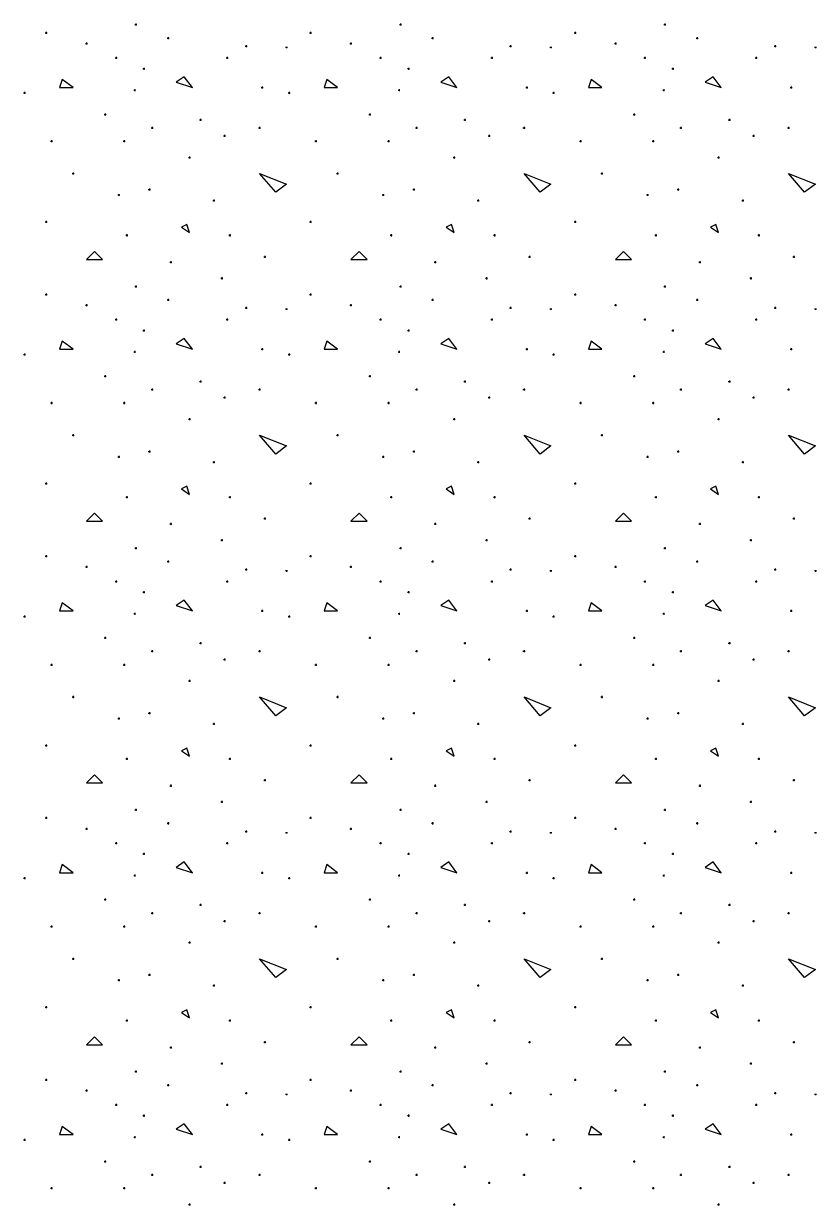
# Model space of a CAD drawing. Header units: metres. Extents: x -77 to 448, y 4806 to 5239.
# Drawn here: x -34.868 to -34.278, y 4920.534 to 4921.413 of the extents above; entities that cross this region are included whole.
import ezdxf
from ezdxf.enums import TextEntityAlignment as Align

# ---------------------------------------------------------------- set-up
doc = ezdxf.new("R2010")
doc.units = ezdxf.units.M
doc.layers.add('V-WE-VH-OPENVERHARDING_STRAATBAKSTEEN-S', color=90, linetype='Continuous', lineweight=25)
doc.styles.add('NLCS-ISO', font='NLCS-ISO.ttf')

# ---------------------------------------------------------------- blocks, each defined once
blk = doc.blocks.new('SVH-FUNDERING_01-SO')
for p, q in [((0.0664, 2.0714), (0.0739, 2.0714)), ((0.0702, 2.0751), (0.0702, 2.0676)), ((1.0503, 2.0714), (1.0578, 2.0714)), ((1.0541, 2.0751), (1.0541, 2.0676)), ((2.0342, 2.0714), (2.0417, 2.0714)), ((2.038, 2.0751), (2.038, 2.0676)), ((-0.2675, 2.0414), (-0.26, 2.0414)), ((-0.2638, 2.0452), (-0.2638, 2.0377)), ((0.1902, 2.0251), (0.1902, 2.0176)), ((0.7164, 2.0414), (0.7239, 2.0414)), ((0.7202, 2.0452), (0.7202, 2.0377)), ((1.1741, 2.0251), (1.1741, 2.0176)), ((1.7003, 2.0414), (1.7078, 2.0414)), ((1.7041, 2.0452), (1.7041, 2.0377)), ((2.158, 2.0251), (2.158, 2.0176)), ((-0.1175, 2.0014), (-0.11, 2.0014)), ((-0.1138, 2.0051), (-0.1138, 1.9976)), ((0.1864, 2.0214), (0.1939, 2.0214)), ((0.4764, 1.9914), (0.4839, 1.9914)), ((0.4802, 1.9951), (0.4802, 1.9876)), ((0.6264, 1.9876), (0.6339, 1.9876)), ((0.6301, 1.9876), (0.6301, 1.9838)), ((0.8664, 2.0014), (0.8739, 2.0014)), ((0.8702, 2.0051), (0.8702, 1.9976)), ((1.1703, 2.0214), (1.1778, 2.0214)), ((1.4603, 1.9914), (1.4678, 1.9914)), ((1.4641, 1.9951), (1.4641, 1.9876)), ((1.6103, 1.9876), (1.6178, 1.9876)), ((1.614, 1.9876), (1.614, 1.9838)), ((1.8503, 2.0014), (1.8578, 2.0014)), ((1.8541, 2.0051), (1.8541, 1.9976)), ((2.1542, 2.0214), (2.1617, 2.0214)), ((2.4442, 1.9914), (2.4517, 1.9914)), ((2.448, 1.9951), (2.448, 1.9876)), ((2.5942, 1.9876), (2.6017, 1.9876)), ((2.5979, 1.9876), (2.5979, 1.9838)), ((-0.0075, 1.9476), (0, 1.9476)), ((-0.0038, 1.9513), (-0.0038, 1.9439)), ((0.4064, 1.9476), (0.4139, 1.9476)), ((0.4102, 1.9513), (0.4102, 1.9439)), ((0.9764, 1.9476), (0.9839, 1.9476)), ((0.9802, 1.9513), (0.9802, 1.9439)), ((1.3903, 1.9476), (1.3978, 1.9476)), ((1.3941, 1.9513), (1.3941, 1.9439)), ((1.9603, 1.9476), (1.9678, 1.9476)), ((1.9641, 1.9513), (1.9641, 1.9439)), ((2.3742, 1.9476), (2.3817, 1.9476)), ((2.3779, 1.9513), (2.3779, 1.9439)), ((0.0964, 1.9076), (0.1039, 1.9076)), ((0.1002, 1.9113), (0.1002, 1.9038)), ((1.0803, 1.9076), (1.0878, 1.9076)), ((1.0841, 1.9113), (1.0841, 1.9038)), ((2.0642, 1.9076), (2.0717, 1.9076)), ((2.068, 1.9113), (2.068, 1.9038)), ((-0.2037, 1.8676), (-0.2138, 1.8376)), ((-0.1638, 1.8376), (-0.2037, 1.8676)), ((0.2501, 1.8776), (0.2201, 1.8576)), ((0.2201, 1.8576), (0.2802, 1.8376)), ((0.2802, 1.8376), (0.2501, 1.8776)), ((0.7802, 1.8676), (0.7701, 1.8376)), ((0.8202, 1.8376), (0.7802, 1.8676)), ((1.234, 1.8776), (1.204, 1.8576)), ((1.204, 1.8576), (1.2641, 1.8376)), ((1.2641, 1.8376), (1.234, 1.8776)), ((1.7641, 1.8676), (1.754, 1.8376)), ((1.804, 1.8376), (1.7641, 1.8676)), ((2.2179, 1.8776), (2.1879, 1.8576)), ((2.1879, 1.8576), (2.248, 1.8376)), ((2.248, 1.8376), (2.2179, 1.8776)), ((-0.3475, 1.8176), (-0.34, 1.8176)), ((-0.3437, 1.8213), (-0.3437, 1.8138)), ((-0.2138, 1.8376), (-0.1638, 1.8376)), ((0.0625, 1.8276), (0.0663, 1.8276)), ((0.0663, 1.8313), (0.0663, 1.8238)), ((0.5364, 1.8376), (0.5439, 1.8376)), ((0.5402, 1.8413), (0.5402, 1.8338)), ((0.6364, 1.8176), (0.6439, 1.8176)), ((0.6402, 1.8213), (0.6402, 1.8138)), ((0.7701, 1.8376), (0.8202, 1.8376)), ((1.0464, 1.8276), (1.0502, 1.8276)), ((1.0502, 1.8313), (1.0502, 1.8238)), ((1.5203, 1.8376), (1.5278, 1.8376)), ((1.5241, 1.8413), (1.5241, 1.8338)), ((1.6203, 1.8176), (1.6278, 1.8176)), ((1.6241, 1.8213), (1.6241, 1.8138)), ((1.754, 1.8376), (1.804, 1.8376)), ((2.0303, 1.8276), (2.0341, 1.8276)), ((2.0341, 1.8313), (2.0341, 1.8238)), ((2.5042, 1.8376), (2.5117, 1.8376)), ((2.508, 1.8413), (2.508, 1.8338)), ((-0.0475, 1.7376), (-0.04, 1.7376)), ((-0.0438, 1.7413), (-0.0438, 1.7338)), ((0.3064, 1.7176), (0.3139, 1.7176)), ((0.3102, 1.7213), (0.3102, 1.7138)), ((0.9364, 1.7376), (0.9439, 1.7376)), ((0.9402, 1.7413), (0.9402, 1.7338)), ((1.2903, 1.7176), (1.2978, 1.7176)), ((1.2941, 1.7213), (1.2941, 1.7138)), ((1.9203, 1.7376), (1.9278, 1.7376)), ((1.9241, 1.7413), (1.9241, 1.7338)), ((2.2742, 1.7176), (2.2817, 1.7176)), ((2.278, 1.7213), (2.278, 1.7138)), ((0.1264, 1.6876), (0.1339, 1.6876)), ((0.1302, 1.6913), (0.1302, 1.6838)), ((0.5264, 1.6876), (0.5339, 1.6876)), ((0.5302, 1.6913), (0.5302, 1.6838)), ((1.1103, 1.6876), (1.1178, 1.6876)), ((1.1141, 1.6913), (1.1141, 1.6838)), ((1.5103, 1.6876), (1.5178, 1.6876)), ((1.5141, 1.6913), (1.5141, 1.6838)), ((2.0942, 1.6876), (2.1017, 1.6876)), ((2.098, 1.6913), (2.098, 1.6838)), ((2.4942, 1.6876), (2.5017, 1.6876)), ((2.498, 1.6913), (2.498, 1.6838)), ((-0.2475, 1.6376), (-0.24, 1.6376)), ((-0.2437, 1.6413), (-0.2437, 1.6338)), ((0.0225, 1.6376), (0.03, 1.6376)), ((0.0263, 1.6413), (0.0263, 1.6338)), ((0.3964, 1.6576), (0.4039, 1.6576)), ((0.4002, 1.6613), (0.4002, 1.6538)), ((0.7364, 1.6376), (0.7439, 1.6376)), ((0.7402, 1.6413), (0.7402, 1.6338)), ((1.0064, 1.6376), (1.0139, 1.6376)), ((1.0102, 1.6413), (1.0102, 1.6338)), ((1.3803, 1.6576), (1.3878, 1.6576)), ((1.3841, 1.6613), (1.3841, 1.6538)), ((1.7203, 1.6376), (1.7278, 1.6376)), ((1.7241, 1.6413), (1.7241, 1.6338)), ((1.9903, 1.6376), (1.9978, 1.6376)), ((1.9941, 1.6413), (1.9941, 1.6338)), ((2.3642, 1.6576), (2.3717, 1.6576)), ((2.368, 1.6613), (2.368, 1.6538)), ((0.2664, 1.5776), (0.2739, 1.5776)), ((0.2702, 1.5814), (0.2702, 1.5738)), ((1.2503, 1.5776), (1.2578, 1.5776)), ((1.2541, 1.5814), (1.2541, 1.5738)), ((2.2342, 1.5776), (2.2417, 1.5776)), ((2.238, 1.5814), (2.238, 1.5738)), ((-0.1675, 1.5176), (-0.16, 1.5176)), ((-0.1638, 1.5213), (-0.1638, 1.5138)), ((0.5302, 1.5176), (0.6301, 1.4776)), ((0.5902, 1.4476), (0.5302, 1.5176)), ((0.8164, 1.5176), (0.8239, 1.5176)), ((0.8202, 1.5213), (0.8202, 1.5138)), ((1.5141, 1.5176), (1.614, 1.4776)), ((1.5741, 1.4476), (1.5141, 1.5176)), ((1.8003, 1.5176), (1.8078, 1.5176)), ((1.804, 1.5213), (1.804, 1.5138)), ((2.498, 1.5176), (2.5979, 1.4776)), ((2.558, 1.4476), (2.498, 1.5176)), ((0.1164, 1.4576), (0.1239, 1.4576)), ((0.1202, 1.4613), (0.1202, 1.4539)), ((0.6301, 1.4776), (0.5902, 1.4476)), ((1.1003, 1.4576), (1.1078, 1.4576)), ((1.1041, 1.4613), (1.1041, 1.4539)), ((1.614, 1.4776), (1.5741, 1.4476)), ((2.0842, 1.4576), (2.0917, 1.4576)), ((2.088, 1.4613), (2.088, 1.4539)), ((2.5979, 1.4776), (2.558, 1.4476)), ((0.0025, 1.4376), (0.01, 1.4376)), ((0.0063, 1.4413), (0.0063, 1.4339)), ((0.3564, 1.4176), (0.3639, 1.4176)), ((0.3602, 1.4213), (0.3602, 1.4138)), ((0.9864, 1.4376), (0.9939, 1.4376)), ((0.9902, 1.4413), (0.9902, 1.4339)), ((1.3403, 1.4176), (1.3478, 1.4176)), ((1.3441, 1.4213), (1.3441, 1.4138)), ((1.9703, 1.4376), (1.9778, 1.4376)), ((1.9741, 1.4413), (1.9741, 1.4339)), ((2.3242, 1.4176), (2.3317, 1.4176)), ((2.328, 1.4213), (2.328, 1.4138)), ((-0.2675, 1.3376), (-0.26, 1.3376)), ((-0.2638, 1.3413), (-0.2638, 1.3338)), ((0.2601, 1.3276), (0.2401, 1.3176)), ((0.2702, 1.2976), (0.2601, 1.3276)), ((0.7164, 1.3376), (0.7239, 1.3376)), ((0.7202, 1.3413), (0.7202, 1.3338)), ((1.244, 1.3276), (1.224, 1.3176)), ((1.2541, 1.2976), (1.244, 1.3276)), ((1.7003, 1.3376), (1.7078, 1.3376)), ((1.7041, 1.3413), (1.7041, 1.3338)), ((2.2279, 1.3276), (2.2079, 1.3176)), ((2.238, 1.2976), (2.2279, 1.3276)), ((0.0325, 1.2876), (0.04, 1.2876)), ((0.0362, 1.2913), (0.0362, 1.2838)), ((0.2401, 1.3176), (0.2702, 1.2976)), ((0.4164, 1.2876), (0.4239, 1.2876)), ((0.4202, 1.2913), (0.4202, 1.2838)), ((1.0164, 1.2876), (1.0239, 1.2876)), ((1.0202, 1.2913), (1.0202, 1.2838)), ((1.224, 1.3176), (1.2541, 1.2976)), ((1.4003, 1.2876), (1.4078, 1.2876)), ((1.4041, 1.2913), (1.4041, 1.2838)), ((2.0003, 1.2876), (2.0078, 1.2876)), ((2.0041, 1.2913), (2.0041, 1.2838)), ((2.2079, 1.3176), (2.238, 1.2976)), ((2.3842, 1.2876), (2.3917, 1.2876)), ((2.388, 1.2913), (2.388, 1.2838)), ((-0.0837, 1.2276), (-0.1138, 1.1976)), ((-0.1138, 1.1976), (-0.0537, 1.1976)), ((-0.0537, 1.1976), (-0.0837, 1.2276)), ((0.1964, 1.1876), (0.2039, 1.1876)), ((0.2002, 1.1913), (0.2002, 1.1839)), ((0.5464, 1.2076), (0.5539, 1.2076)), ((0.5502, 1.2113), (0.5502, 1.2038)), ((0.9002, 1.2276), (0.8702, 1.1976)), ((0.8702, 1.1976), (0.9302, 1.1976)), ((0.9302, 1.1976), (0.9002, 1.2276)), ((1.1803, 1.1876), (1.1878, 1.1876)), ((1.1841, 1.1913), (1.1841, 1.1839)), ((1.5303, 1.2076), (1.5378, 1.2076)), ((1.5341, 1.2113), (1.5341, 1.2038)), ((1.8841, 1.2276), (1.8541, 1.1976)), ((1.8541, 1.1976), (1.9141, 1.1976)), ((1.9141, 1.1976), (1.8841, 1.2276)), ((2.1642, 1.1876), (2.1717, 1.1876)), ((2.168, 1.1913), (2.168, 1.1839)), ((2.5142, 1.2076), (2.5217, 1.2076)), ((2.518, 1.2113), (2.518, 1.2038)), ((0.0702, 1.1014), (0.0702, 1.0938)), ((0.3864, 1.1276), (0.3939, 1.1276)), ((0.3902, 1.1313), (0.3902, 1.1238)), ((1.0541, 1.1014), (1.0541, 1.0938)), ((1.3703, 1.1276), (1.3778, 1.1276)), ((1.3741, 1.1313), (1.3741, 1.1238)), ((2.038, 1.1014), (2.038, 1.0938)), ((2.3542, 1.1276), (2.3617, 1.1276)), ((2.358, 1.1313), (2.358, 1.1238)), ((-0.2675, 1.0676), (-0.26, 1.0676)), ((-0.2638, 1.0714), (-0.2638, 1.0638)), ((0.0664, 1.0976), (0.0739, 1.0976)), ((0.7164, 1.0676), (0.7239, 1.0676)), ((0.7202, 1.0714), (0.7202, 1.0638)), ((1.0503, 1.0976), (1.0578, 1.0976)), ((1.7003, 1.0676), (1.7078, 1.0676)), ((1.7041, 1.0714), (1.7041, 1.0638)), ((2.0342, 1.0976), (2.0417, 1.0976)), ((-0.1175, 1.0276), (-0.11, 1.0276)), ((-0.1138, 1.0313), (-0.1138, 1.0238)), ((0.1864, 1.0476), (0.1939, 1.0476)), ((0.1902, 1.0513), (0.1902, 1.0438)), ((0.4764, 1.0176), (0.4839, 1.0176)), ((0.4802, 1.0213), (0.4802, 1.0138)), ((0.6264, 1.0138), (0.6339, 1.0138)), ((0.6301, 1.0138), (0.6301, 1.01)), ((0.8664, 1.0276), (0.8739, 1.0276)), ((0.8702, 1.0313), (0.8702, 1.0238)), ((1.1703, 1.0476), (1.1778, 1.0476)), ((1.1741, 1.0513), (1.1741, 1.0438)), ((1.4603, 1.0176), (1.4678, 1.0176)), ((1.4641, 1.0213), (1.4641, 1.0138)), ((1.6103, 1.0138), (1.6178, 1.0138)), ((1.614, 1.0138), (1.614, 1.01)), ((1.8503, 1.0276), (1.8578, 1.0276)), ((1.8541, 1.0313), (1.8541, 1.0238)), ((2.1542, 1.0476), (2.1617, 1.0476)), ((2.158, 1.0513), (2.158, 1.0438)), ((2.4442, 1.0176), (2.4517, 1.0176)), ((2.448, 1.0213), (2.448, 1.0138)), ((2.5942, 1.0138), (2.6017, 1.0138)), ((2.5979, 1.0138), (2.5979, 1.01)), ((-0.0075, 0.9738), (0, 0.9738)), ((-0.0038, 0.9776), (-0.0038, 0.9701)), ((0.4064, 0.9738), (0.4139, 0.9738)), ((0.4102, 0.9776), (0.4102, 0.9701)), ((0.9764, 0.9738), (0.9839, 0.9738)), ((0.9802, 0.9776), (0.9802, 0.9701)), ((1.3903, 0.9738), (1.3978, 0.9738)), ((1.3941, 0.9776), (1.3941, 0.9701)), ((1.9603, 0.9738), (1.9678, 0.9738)), ((1.9641, 0.9776), (1.9641, 0.9701)), ((2.3742, 0.9738), (2.3817, 0.9738)), ((2.3779, 0.9776), (2.3779, 0.9701)), ((0.0964, 0.9338), (0.1039, 0.9338)), ((0.1002, 0.9375), (0.1002, 0.93)), ((1.0803, 0.9338), (1.0878, 0.9338)), ((1.0841, 0.9375), (1.0841, 0.93)), ((2.0642, 0.9338), (2.0717, 0.9338)), ((2.068, 0.9375), (2.068, 0.93)), ((-0.2037, 0.8938), (-0.2138, 0.8638)), ((-0.1638, 0.8638), (-0.2037, 0.8938)), ((0.2501, 0.9038), (0.2201, 0.8838)), ((0.2201, 0.8838), (0.2802, 0.8638)), ((0.2802, 0.8638), (0.2501, 0.9038)), ((0.7802, 0.8938), (0.7701, 0.8638)), ((0.8202, 0.8638), (0.7802, 0.8938)), ((1.234, 0.9038), (1.204, 0.8838)), ((1.204, 0.8838), (1.2641, 0.8638)), ((1.2641, 0.8638), (1.234, 0.9038)), ((1.7641, 0.8938), (1.754, 0.8638)), ((1.804, 0.8638), (1.7641, 0.8938)), ((2.2179, 0.9038), (2.1879, 0.8838)), ((2.1879, 0.8838), (2.248, 0.8638)), ((2.248, 0.8638), (2.2179, 0.9038)), ((-0.3475, 0.8438), (-0.34, 0.8438)), ((-0.3437, 0.8475), (-0.3437, 0.84)), ((-0.2138, 0.8638), (-0.1638, 0.8638)), ((0.0625, 0.8538), (0.0663, 0.8538)), ((0.0663, 0.8575), (0.0663, 0.85)), ((0.5364, 0.8638), (0.5439, 0.8638)), ((0.5402, 0.8675), (0.5402, 0.86)), ((0.6364, 0.8438), (0.6439, 0.8438)), ((0.6402, 0.8475), (0.6402, 0.84)), ((0.7701, 0.8638), (0.8202, 0.8638)), ((1.0464, 0.8538), (1.0502, 0.8538)), ((1.0502, 0.8575), (1.0502, 0.85)), ((1.5203, 0.8638), (1.5278, 0.8638)), ((1.5241, 0.8675), (1.5241, 0.86)), ((1.6203, 0.8438), (1.6278, 0.8438)), ((1.6241, 0.8475), (1.6241, 0.84)), ((1.754, 0.8638), (1.804, 0.8638)), ((2.0303, 0.8538), (2.0341, 0.8538)), ((2.0341, 0.8575), (2.0341, 0.85)), ((2.5042, 0.8638), (2.5117, 0.8638)), ((2.508, 0.8675), (2.508, 0.86)), ((-0.0475, 0.7638), (-0.04, 0.7638)), ((-0.0438, 0.7675), (-0.0438, 0.76)), ((0.3102, 0.7475), (0.3102, 0.74)), ((0.9364, 0.7638), (0.9439, 0.7638)), ((0.9402, 0.7675), (0.9402, 0.76)), ((1.2941, 0.7475), (1.2941, 0.74)), ((1.9203, 0.7638), (1.9278, 0.7638)), ((1.9241, 0.7675), (1.9241, 0.76)), ((2.278, 0.7475), (2.278, 0.74)), ((0.1264, 0.7138), (0.1339, 0.7138)), ((0.1302, 0.7175), (0.1302, 0.71)), ((0.3064, 0.7438), (0.3139, 0.7438)), ((0.5264, 0.7138), (0.5339, 0.7138)), ((0.5302, 0.7175), (0.5302, 0.71)), ((1.1103, 0.7138), (1.1178, 0.7138)), ((1.1141, 0.7175), (1.1141, 0.71)), ((1.2903, 0.7438), (1.2978, 0.7438)), ((1.5103, 0.7138), (1.5178, 0.7138)), ((1.5141, 0.7175), (1.5141, 0.71)), ((2.0942, 0.7138), (2.1017, 0.7138)), ((2.098, 0.7175), (2.098, 0.71)), ((2.2742, 0.7438), (2.2817, 0.7438)), ((2.4942, 0.7138), (2.5017, 0.7138)), ((2.498, 0.7175), (2.498, 0.71)), ((-0.2475, 0.6638), (-0.24, 0.6638)), ((-0.2437, 0.6675), (-0.2437, 0.66)), ((0.0225, 0.6638), (0.03, 0.6638)), ((0.0263, 0.6675), (0.0263, 0.66)), ((0.3964, 0.6838), (0.4039, 0.6838)), ((0.4002, 0.6875), (0.4002, 0.68)), ((0.7364, 0.6638), (0.7439, 0.6638)), ((0.7402, 0.6675), (0.7402, 0.66)), ((1.0064, 0.6638), (1.0139, 0.6638)), ((1.0102, 0.6675), (1.0102, 0.66)), ((1.3803, 0.6838), (1.3878, 0.6838)), ((1.3841, 0.6875), (1.3841, 0.68)), ((1.7203, 0.6638), (1.7278, 0.6638)), ((1.7241, 0.6675), (1.7241, 0.66)), ((1.9903, 0.6638), (1.9978, 0.6638)), ((1.9941, 0.6675), (1.9941, 0.66)), ((2.3642, 0.6838), (2.3717, 0.6838)), ((2.368, 0.6875), (2.368, 0.68)), ((0.2664, 0.6038), (0.2739, 0.6038)), ((0.2702, 0.6076), (0.2702, 0.6001)), ((1.2503, 0.6038), (1.2578, 0.6038)), ((1.2541, 0.6076), (1.2541, 0.6001)), ((2.2342, 0.6038), (2.2417, 0.6038)), ((2.238, 0.6076), (2.238, 0.6001)), ((-0.1675, 0.5438), (-0.16, 0.5438)), ((-0.1638, 0.5475), (-0.1638, 0.54)), ((0.5302, 0.5438), (0.6301, 0.5038)), ((0.5902, 0.4738), (0.5302, 0.5438)), ((0.8164, 0.5438), (0.8239, 0.5438)), ((0.8202, 0.5475), (0.8202, 0.54)), ((1.5141, 0.5438), (1.614, 0.5038)), ((1.5741, 0.4738), (1.5141, 0.5438)), ((1.8003, 0.5438), (1.8078, 0.5438)), ((1.804, 0.5475), (1.804, 0.54)), ((2.498, 0.5438), (2.5979, 0.5038)), ((2.558, 0.4738), (2.498, 0.5438)), ((0.1164, 0.4838), (0.1239, 0.4838)), ((0.1202, 0.4876), (0.1202, 0.4801)), ((0.6301, 0.5038), (0.5902, 0.4738)), ((1.1003, 0.4838), (1.1078, 0.4838)), ((1.1041, 0.4876), (1.1041, 0.4801)), ((1.614, 0.5038), (1.5741, 0.4738)), ((2.0842, 0.4838), (2.0917, 0.4838)), ((2.088, 0.4876), (2.088, 0.4801)), ((2.5979, 0.5038), (2.558, 0.4738)), ((0.0025, 0.4638), (0.01, 0.4638)), ((0.0063, 0.4676), (0.0063, 0.4601)), ((0.3564, 0.4438), (0.3639, 0.4438)), ((0.3602, 0.4475), (0.3602, 0.44)), ((0.9864, 0.4638), (0.9939, 0.4638)), ((0.9902, 0.4676), (0.9902, 0.4601)), ((1.3403, 0.4438), (1.3478, 0.4438)), ((1.3441, 0.4475), (1.3441, 0.44)), ((1.9703, 0.4638), (1.9778, 0.4638)), ((1.9741, 0.4676), (1.9741, 0.4601)), ((2.3242, 0.4438), (2.3317, 0.4438)), ((2.328, 0.4475), (2.328, 0.44)), ((-0.2675, 0.3638), (-0.26, 0.3638)), ((-0.2638, 0.3675), (-0.2638, 0.36)), ((0.2601, 0.3538), (0.2401, 0.3438)), ((0.2702, 0.3238), (0.2601, 0.3538)), ((0.7164, 0.3638), (0.7239, 0.3638)), ((0.7202, 0.3675), (0.7202, 0.36)), ((1.244, 0.3538), (1.224, 0.3438)), ((1.2541, 0.3238), (1.244, 0.3538)), ((1.7003, 0.3638), (1.7078, 0.3638)), ((1.7041, 0.3675), (1.7041, 0.36)), ((2.2279, 0.3538), (2.2079, 0.3438)), ((2.238, 0.3238), (2.2279, 0.3538)), ((0.0325, 0.3138), (0.04, 0.3138)), ((0.0362, 0.3175), (0.0362, 0.31)), ((0.2401, 0.3438), (0.2702, 0.3238)), ((0.4164, 0.3138), (0.4239, 0.3138)), ((0.4202, 0.3175), (0.4202, 0.31)), ((1.0164, 0.3138), (1.0239, 0.3138)), ((1.0202, 0.3175), (1.0202, 0.31)), ((1.224, 0.3438), (1.2541, 0.3238)), ((1.4003, 0.3138), (1.4078, 0.3138)), ((1.4041, 0.3175), (1.4041, 0.31)), ((2.0003, 0.3138), (2.0078, 0.3138)), ((2.0041, 0.3175), (2.0041, 0.31)), ((2.2079, 0.3438), (2.238, 0.3238)), ((2.3842, 0.3138), (2.3917, 0.3138)), ((2.388, 0.3175), (2.388, 0.31)), ((-0.0837, 0.2538), (-0.1138, 0.2238)), ((-0.1138, 0.2238), (-0.0537, 0.2238)), ((-0.0537, 0.2238), (-0.0837, 0.2538)), ((0.5464, 0.2338), (0.5539, 0.2338)), ((0.5502, 0.2375), (0.5502, 0.23)), ((0.9002, 0.2538), (0.8702, 0.2238)), ((0.8702, 0.2238), (0.9302, 0.2238)), ((0.9302, 0.2238), (0.9002, 0.2538)), ((1.5303, 0.2338), (1.5378, 0.2338)), ((1.5341, 0.2375), (1.5341, 0.23)), ((1.8841, 0.2538), (1.8541, 0.2238)), ((1.8541, 0.2238), (1.9141, 0.2238)), ((1.9141, 0.2238), (1.8841, 0.2538)), ((2.5142, 0.2338), (2.5217, 0.2338)), ((2.518, 0.2375), (2.518, 0.23)), ((0.1964, 0.2138), (0.2039, 0.2138)), ((0.2002, 0.2176), (0.2002, 0.2101)), ((1.1803, 0.2138), (1.1878, 0.2138)), ((1.1841, 0.2176), (1.1841, 0.2101)), ((2.1642, 0.2138), (2.1717, 0.2138)), ((2.168, 0.2176), (2.168, 0.2101)), ((0.3864, 0.1538), (0.3939, 0.1538)), ((0.3902, 0.1575), (0.3902, 0.15)), ((1.3703, 0.1538), (1.3778, 0.1538)), ((1.3741, 0.1575), (1.3741, 0.15)), ((2.3542, 0.1538), (2.3617, 0.1538)), ((2.358, 0.1575), (2.358, 0.15)), ((-0.2675, 0.0938), (-0.26, 0.0938)), ((-0.2638, 0.0976), (-0.2638, 0.0901)), ((0.0664, 0.1238), (0.0739, 0.1238)), ((0.0702, 0.1275), (0.0702, 0.1201)), ((0.7164, 0.0938), (0.7239, 0.0938)), ((0.7202, 0.0976), (0.7202, 0.0901)), ((1.0503, 0.1238), (1.0578, 0.1238)), ((1.0541, 0.1275), (1.0541, 0.1201)), ((1.7003, 0.0938), (1.7078, 0.0938)), ((1.7041, 0.0976), (1.7041, 0.0901)), ((2.0342, 0.1238), (2.0417, 0.1238)), ((2.038, 0.1275), (2.038, 0.1201)), ((-0.1175, 0.0538), (-0.11, 0.0538)), ((-0.1138, 0.0575), (-0.1138, 0.05)), ((0.1864, 0.0738), (0.1939, 0.0738)), ((0.1902, 0.0775), (0.1902, 0.07)), ((0.4802, 0.0475), (0.4802, 0.04)), ((0.8664, 0.0538), (0.8739, 0.0538)), ((0.8702, 0.0575), (0.8702, 0.05)), ((1.1703, 0.0738), (1.1778, 0.0738)), ((1.1741, 0.0775), (1.1741, 0.07)), ((1.4641, 0.0475), (1.4641, 0.04)), ((1.8503, 0.0538), (1.8578, 0.0538)), ((1.8541, 0.0575), (1.8541, 0.05)), ((2.1542, 0.0738), (2.1617, 0.0738)), ((2.158, 0.0775), (2.158, 0.07)), ((2.448, 0.0475), (2.448, 0.04)), ((-0.0075, 0), (0, 0)), ((-0.0038, 0.0037), (-0.0038, -0.0038)), ((0.4064, 0), (0.4139, 0)), ((0.4102, 0.0037), (0.4102, -0.0038)), ((0.4764, 0.0438), (0.4839, 0.0438)), ((0.6264, 0.04), (0.6339, 0.04)), ((0.6301, 0.04), (0.6301, 0.0362)), ((0.9764, 0), (0.9839, 0)), ((0.9802, 0.0037), (0.9802, -0.0038)), ((1.3903, 0), (1.3978, 0)), ((1.3941, 0.0037), (1.3941, -0.0038)), ((1.4603, 0.0438), (1.4678, 0.0438)), ((1.6103, 0.04), (1.6178, 0.04)), ((1.614, 0.04), (1.614, 0.0362)), ((1.9603, 0), (1.9678, 0)), ((1.9641, 0.0037), (1.9641, -0.0038)), ((2.3742, 0), (2.3817, 0)), ((2.3779, 0.0037), (2.3779, -0.0038)), ((2.4442, 0.0438), (2.4517, 0.0438)), ((2.5942, 0.04), (2.6017, 0.04)), ((2.5979, 0.04), (2.5979, 0.0362)), ((0.0964, -0.04), (0.1039, -0.04)), ((0.1002, -0.0363), (0.1002, -0.0438)), ((1.0803, -0.04), (1.0878, -0.04)), ((1.0841, -0.0363), (1.0841, -0.0438)), ((2.0642, -0.04), (2.0717, -0.04)), ((2.068, -0.0363), (2.068, -0.0438)), ((-0.2037, -0.08), (-0.2138, -0.11)), ((-0.1638, -0.11), (-0.2037, -0.08)), ((0.2501, -0.07), (0.2201, -0.09)), ((0.2802, -0.11), (0.2501, -0.07)), ((0.7802, -0.08), (0.7701, -0.11)), ((0.8202, -0.11), (0.7802, -0.08)), ((1.234, -0.07), (1.204, -0.09)), ((1.2641, -0.11), (1.234, -0.07)), ((1.7641, -0.08), (1.754, -0.11)), ((1.804, -0.11), (1.7641, -0.08)), ((2.2179, -0.07), (2.1879, -0.09)), ((2.248, -0.11), (2.2179, -0.07)), ((-0.3475, -0.13), (-0.34, -0.13)), ((-0.3437, -0.1263), (-0.3437, -0.1338)), ((-0.2138, -0.11), (-0.1638, -0.11)), ((0.0625, -0.12), (0.0663, -0.12)), ((0.0663, -0.1163), (0.0663, -0.1238)), ((0.2201, -0.09), (0.2802, -0.11)), ((0.5364, -0.11), (0.5439, -0.11)), ((0.5402, -0.1063), (0.5402, -0.1138)), ((0.6364, -0.13), (0.6439, -0.13)), ((0.6402, -0.1263), (0.6402, -0.1338)), ((0.7701, -0.11), (0.8202, -0.11)), ((1.0464, -0.12), (1.0502, -0.12)), ((1.0502, -0.1163), (1.0502, -0.1238)), ((1.204, -0.09), (1.2641, -0.11)), ((1.5203, -0.11), (1.5278, -0.11)), ((1.5241, -0.1063), (1.5241, -0.1138)), ((1.6203, -0.13), (1.6278, -0.13)), ((1.6241, -0.1263), (1.6241, -0.1338)), ((1.754, -0.11), (1.804, -0.11)), ((2.0303, -0.12), (2.0341, -0.12)), ((2.0341, -0.1163), (2.0341, -0.1238)), ((2.1879, -0.09), (2.248, -0.11)), ((2.5042, -0.11), (2.5117, -0.11)), ((2.508, -0.1063), (2.508, -0.1138)), ((-0.0475, -0.21), (-0.04, -0.21)), ((-0.0438, -0.2063), (-0.0438, -0.2138)), ((0.9364, -0.21), (0.9439, -0.21)), ((0.9402, -0.2063), (0.9402, -0.2138)), ((1.9203, -0.21), (1.9278, -0.21)), ((1.9241, -0.2063), (1.9241, -0.2138)), ((0.1264, -0.26), (0.1339, -0.26)), ((0.1302, -0.2563), (0.1302, -0.2638)), ((0.3064, -0.23), (0.3139, -0.23)), ((0.3102, -0.2263), (0.3102, -0.2338)), ((0.5264, -0.26), (0.5339, -0.26)), ((0.5302, -0.2563), (0.5302, -0.2638)), ((1.1103, -0.26), (1.1178, -0.26)), ((1.1141, -0.2563), (1.1141, -0.2638)), ((1.2903, -0.23), (1.2978, -0.23)), ((1.2941, -0.2263), (1.2941, -0.2338)), ((1.5103, -0.26), (1.5178, -0.26)), ((1.5141, -0.2563), (1.5141, -0.2638)), ((2.0942, -0.26), (2.1017, -0.26)), ((2.098, -0.2563), (2.098, -0.2638)), ((2.2742, -0.23), (2.2817, -0.23)), ((2.278, -0.2263), (2.278, -0.2338)), ((2.4942, -0.26), (2.5017, -0.26)), ((2.498, -0.2563), (2.498, -0.2638)), ((-0.2437, -0.3063), (-0.2437, -0.3138)), ((0.0263, -0.3063), (0.0263, -0.3138)), ((0.3964, -0.29), (0.4039, -0.29)), ((0.4002, -0.2863), (0.4002, -0.2938)), ((0.7402, -0.3063), (0.7402, -0.3138)), ((1.0102, -0.3063), (1.0102, -0.3138)), ((1.3803, -0.29), (1.3878, -0.29)), ((1.3841, -0.2863), (1.3841, -0.2938)), ((1.7241, -0.3063), (1.7241, -0.3138)), ((1.9941, -0.3063), (1.9941, -0.3138)), ((2.3642, -0.29), (2.3717, -0.29)), ((2.368, -0.2863), (2.368, -0.2938)), ((-0.2475, -0.31), (-0.24, -0.31)), ((0.0225, -0.31), (0.03, -0.31)), ((0.7364, -0.31), (0.7439, -0.31)), ((1.0064, -0.31), (1.0139, -0.31)), ((1.7203, -0.31), (1.7278, -0.31)), ((1.9903, -0.31), (1.9978, -0.31)), ((0.2664, -0.37), (0.2739, -0.37)), ((0.2702, -0.3663), (0.2702, -0.3738)), ((1.2503, -0.37), (1.2578, -0.37)), ((1.2541, -0.3663), (1.2541, -0.3738)), ((2.2342, -0.37), (2.2417, -0.37)), ((2.238, -0.3663), (2.238, -0.3738)), ((-0.1675, -0.43), (-0.16, -0.43)), ((-0.1638, -0.4263), (-0.1638, -0.4338)), ((0.5302, -0.43), (0.6301, -0.47)), ((0.5902, -0.5), (0.5302, -0.43)), ((0.8164, -0.43), (0.8239, -0.43)), ((0.8202, -0.4263), (0.8202, -0.4338)), ((1.5141, -0.43), (1.614, -0.47)), ((1.5741, -0.5), (1.5141, -0.43)), ((1.8003, -0.43), (1.8078, -0.43)), ((1.804, -0.4263), (1.804, -0.4338)), ((2.498, -0.43), (2.5979, -0.47)), ((2.558, -0.5), (2.498, -0.43)), ((0.6301, -0.47), (0.5902, -0.5)), ((1.614, -0.47), (1.5741, -0.5)), ((2.5979, -0.47), (2.558, -0.5)), ((0.0025, -0.51), (0.01, -0.51)), ((0.0063, -0.5062), (0.0063, -0.5137)), ((0.1164, -0.49), (0.1239, -0.49)), ((0.1202, -0.4863), (0.1202, -0.4938)), ((0.3602, -0.5263), (0.3602, -0.5338)), ((0.9864, -0.51), (0.9939, -0.51)), ((0.9902, -0.5062), (0.9902, -0.5137)), ((1.1003, -0.49), (1.1078, -0.49)), ((1.1041, -0.4863), (1.1041, -0.4938)), ((1.3441, -0.5263), (1.3441, -0.5338)), ((1.9703, -0.51), (1.9778, -0.51)), ((1.9741, -0.5062), (1.9741, -0.5137)), ((2.0842, -0.49), (2.0917, -0.49)), ((2.088, -0.4863), (2.088, -0.4938)), ((2.328, -0.5263), (2.328, -0.5338)), ((0.3564, -0.53), (0.3639, -0.53)), ((1.3403, -0.53), (1.3478, -0.53)), ((2.3242, -0.53), (2.3317, -0.53)), ((-0.2675, -0.61), (-0.26, -0.61)), ((-0.2638, -0.6063), (-0.2638, -0.6138)), ((0.7164, -0.61), (0.7239, -0.61)), ((0.7202, -0.6063), (0.7202, -0.6138)), ((1.7003, -0.61), (1.7078, -0.61)), ((1.7041, -0.6063), (1.7041, -0.6138)), ((0.0362, -0.6563), (0.0362, -0.6638)), ((0.2601, -0.62), (0.2401, -0.63)), ((0.2401, -0.63), (0.2702, -0.65)), ((0.2702, -0.65), (0.2601, -0.62)), ((0.4202, -0.6563), (0.4202, -0.6638)), ((1.0202, -0.6563), (1.0202, -0.6638)), ((1.244, -0.62), (1.224, -0.63)), ((1.224, -0.63), (1.2541, -0.65)), ((1.2541, -0.65), (1.244, -0.62)), ((1.4041, -0.6563), (1.4041, -0.6638)), ((2.0041, -0.6563), (2.0041, -0.6638)), ((2.2279, -0.62), (2.2079, -0.63)), ((2.2079, -0.63), (2.238, -0.65)), ((2.238, -0.65), (2.2279, -0.62)), ((2.388, -0.6563), (2.388, -0.6638)), ((0.0325, -0.66), (0.04, -0.66)), ((0.4164, -0.66), (0.4239, -0.66)), ((1.0164, -0.66), (1.0239, -0.66)), ((1.4003, -0.66), (1.4078, -0.66)), ((2.0003, -0.66), (2.0078, -0.66)), ((2.3842, -0.66), (2.3917, -0.66)), ((-0.0837, -0.72), (-0.1138, -0.75)), ((-0.0537, -0.75), (-0.0837, -0.72)), ((0.5464, -0.74), (0.5539, -0.74)), ((0.5502, -0.7363), (0.5502, -0.7438)), ((0.9002, -0.72), (0.8702, -0.75)), ((0.9302, -0.75), (0.9002, -0.72)), ((1.5303, -0.74), (1.5378, -0.74)), ((1.5341, -0.7363), (1.5341, -0.7438)), ((1.8841, -0.72), (1.8541, -0.75)), ((1.9141, -0.75), (1.8841, -0.72)), ((2.5142, -0.74), (2.5217, -0.74)), ((2.518, -0.7363), (2.518, -0.7438)), ((-0.1138, -0.75), (-0.0537, -0.75)), ((0.1964, -0.76), (0.2039, -0.76)), ((0.2002, -0.7562), (0.2002, -0.7638)), ((0.8702, -0.75), (0.9302, -0.75)), ((1.1803, -0.76), (1.1878, -0.76)), ((1.1841, -0.7562), (1.1841, -0.7638)), ((1.8541, -0.75), (1.9141, -0.75)), ((2.1642, -0.76), (2.1717, -0.76)), ((2.168, -0.7562), (2.168, -0.7638)), ((0.3864, -0.82), (0.3939, -0.82)), ((0.3902, -0.8163), (0.3902, -0.8238)), ((1.3703, -0.82), (1.3778, -0.82)), ((1.3741, -0.8163), (1.3741, -0.8238)), ((2.3542, -0.82), (2.3617, -0.82)), ((2.358, -0.8163), (2.358, -0.8238)), ((-0.2638, -0.8763), (-0.2638, -0.8838)), ((0.0664, -0.85), (0.0739, -0.85)), ((0.0702, -0.8462), (0.0702, -0.8538)), ((0.7202, -0.8763), (0.7202, -0.8838)), ((1.0503, -0.85), (1.0578, -0.85)), ((1.0541, -0.8462), (1.0541, -0.8538)), ((1.7041, -0.8763), (1.7041, -0.8838)), ((2.0342, -0.85), (2.0417, -0.85)), ((2.038, -0.8462), (2.038, -0.8538)), ((-0.2675, -0.88), (-0.26, -0.88)), ((-0.1175, -0.92), (-0.11, -0.92)), ((-0.1138, -0.9163), (-0.1138, -0.9238)), ((0.1864, -0.9), (0.1939, -0.9)), ((0.1902, -0.8963), (0.1902, -0.9038)), ((0.7164, -0.88), (0.7239, -0.88)), ((0.8664, -0.92), (0.8739, -0.92)), ((0.8702, -0.9163), (0.8702, -0.9238)), ((1.1703, -0.9), (1.1778, -0.9)), ((1.1741, -0.8963), (1.1741, -0.9038)), ((1.7003, -0.88), (1.7078, -0.88)), ((1.8503, -0.92), (1.8578, -0.92)), ((1.8541, -0.9163), (1.8541, -0.9238)), ((2.1542, -0.9), (2.1617, -0.9)), ((2.158, -0.8963), (2.158, -0.9038)), ((0.4764, -0.93), (0.4839, -0.93)), ((0.4802, -0.9263), (0.4802, -0.9338)), ((0.6264, -0.9338), (0.6339, -0.9338)), ((0.6301, -0.9338), (0.6301, -0.9376)), ((1.4603, -0.93), (1.4678, -0.93)), ((1.4641, -0.9263), (1.4641, -0.9338)), ((1.6103, -0.9338), (1.6178, -0.9338)), ((1.614, -0.9338), (1.614, -0.9376)), ((2.4442, -0.93), (2.4517, -0.93)), ((2.448, -0.9263), (2.448, -0.9338)), ((2.5942, -0.9338), (2.6017, -0.9338)), ((2.5979, -0.9338), (2.5979, -0.9376)), ((-0.0075, -0.9738), (0, -0.9738)), ((-0.0038, -0.9701), (-0.0038, -0.9776)), ((0.1002, -1.0101), (0.1002, -1.0176)), ((0.4064, -0.9738), (0.4139, -0.9738)), ((0.4102, -0.9701), (0.4102, -0.9776)), ((0.9764, -0.9738), (0.9839, -0.9738)), ((0.9802, -0.9701), (0.9802, -0.9776)), ((1.0841, -1.0101), (1.0841, -1.0176)), ((1.3903, -0.9738), (1.3978, -0.9738)), ((1.3941, -0.9701), (1.3941, -0.9776)), ((1.9603, -0.9738), (1.9678, -0.9738)), ((1.9641, -0.9701), (1.9641, -0.9776)), ((2.068, -1.0101), (2.068, -1.0176)), ((2.3742, -0.9738), (2.3817, -0.9738)), ((2.3779, -0.9701), (2.3779, -0.9776)), ((-0.2037, -1.0538), (-0.2138, -1.0838)), ((-0.1638, -1.0838), (-0.2037, -1.0538)), ((0.0964, -1.0138), (0.1039, -1.0138)), ((0.2501, -1.0438), (0.2201, -1.0638)), ((0.2802, -1.0838), (0.2501, -1.0438)), ((0.7802, -1.0538), (0.7701, -1.0838)), ((0.8202, -1.0838), (0.7802, -1.0538)), ((1.0803, -1.0138), (1.0878, -1.0138)), ((1.234, -1.0438), (1.204, -1.0638)), ((1.2641, -1.0838), (1.234, -1.0438)), ((1.7641, -1.0538), (1.754, -1.0838)), ((1.804, -1.0838), (1.7641, -1.0538)), ((2.0642, -1.0138), (2.0717, -1.0138)), ((2.2179, -1.0438), (2.1879, -1.0638)), ((2.248, -1.0838), (2.2179, -1.0438)), ((-0.2138, -1.0838), (-0.1638, -1.0838)), ((0.0625, -1.0938), (0.0663, -1.0938)), ((0.0663, -1.0901), (0.0663, -1.0976)), ((0.2201, -1.0638), (0.2802, -1.0838)), ((0.5364, -1.0838), (0.5439, -1.0838)), ((0.5402, -1.0801), (0.5402, -1.0876)), ((0.7701, -1.0838), (0.8202, -1.0838)), ((1.0464, -1.0938), (1.0502, -1.0938)), ((1.0502, -1.0901), (1.0502, -1.0976)), ((1.204, -1.0638), (1.2641, -1.0838)), ((1.5203, -1.0838), (1.5278, -1.0838)), ((1.5241, -1.0801), (1.5241, -1.0876)), ((1.754, -1.0838), (1.804, -1.0838)), ((2.0303, -1.0938), (2.0341, -1.0938)), ((2.0341, -1.0901), (2.0341, -1.0976)), ((2.1879, -1.0638), (2.248, -1.0838)), ((2.5042, -1.0838), (2.5117, -1.0838)), ((2.508, -1.0801), (2.508, -1.0876)), ((-0.3475, -1.1038), (-0.34, -1.1038)), ((-0.3437, -1.1001), (-0.3437, -1.1076)), ((0.6364, -1.1038), (0.6439, -1.1038)), ((0.6402, -1.1001), (0.6402, -1.1076)), ((1.6203, -1.1038), (1.6278, -1.1038)), ((1.6241, -1.1001), (1.6241, -1.1076)), ((-0.0475, -1.1838), (-0.04, -1.1838)), ((-0.0438, -1.1801), (-0.0438, -1.1876)), ((0.9364, -1.1838), (0.9439, -1.1838)), ((0.9402, -1.1801), (0.9402, -1.1876)), ((1.9203, -1.1838), (1.9278, -1.1838)), ((1.9241, -1.1801), (1.9241, -1.1876)), ((0.1302, -1.2301), (0.1302, -1.2376)), ((0.3064, -1.2038), (0.3139, -1.2038)), ((0.3102, -1.2001), (0.3102, -1.2076)), ((0.5302, -1.2301), (0.5302, -1.2376)), ((1.1141, -1.2301), (1.1141, -1.2376)), ((1.2903, -1.2038), (1.2978, -1.2038)), ((1.2941, -1.2001), (1.2941, -1.2076)), ((1.5141, -1.2301), (1.5141, -1.2376)), ((2.098, -1.2301), (2.098, -1.2376)), ((2.2742, -1.2038), (2.2817, -1.2038)), ((2.278, -1.2001), (2.278, -1.2076)), ((2.498, -1.2301), (2.498, -1.2376)), ((0.1264, -1.2338), (0.1339, -1.2338)), ((0.3964, -1.2638), (0.4039, -1.2638)), ((0.4002, -1.2601), (0.4002, -1.2676)), ((0.5264, -1.2338), (0.5339, -1.2338)), ((1.1103, -1.2338), (1.1178, -1.2338)), ((1.3803, -1.2638), (1.3878, -1.2638)), ((1.3841, -1.2601), (1.3841, -1.2676)), ((1.5103, -1.2338), (1.5178, -1.2338)), ((2.0942, -1.2338), (2.1017, -1.2338)), ((2.3642, -1.2638), (2.3717, -1.2638)), ((2.368, -1.2601), (2.368, -1.2676)), ((2.4942, -1.2338), (2.5017, -1.2338)), ((-0.2475, -1.2838), (-0.24, -1.2838)), ((-0.2437, -1.2801), (-0.2437, -1.2876)), ((0.0225, -1.2838), (0.03, -1.2838)), ((0.0263, -1.2801), (0.0263, -1.2876)), ((0.7364, -1.2838), (0.7439, -1.2838)), ((0.7402, -1.2801), (0.7402, -1.2876)), ((1.0064, -1.2838), (1.0139, -1.2838)), ((1.0102, -1.2801), (1.0102, -1.2876)), ((1.7203, -1.2838), (1.7278, -1.2838)), ((1.7241, -1.2801), (1.7241, -1.2876)), ((1.9903, -1.2838), (1.9978, -1.2838)), ((1.9941, -1.2801), (1.9941, -1.2876)), ((0.2664, -1.3438), (0.2739, -1.3438)), ((0.2702, -1.3401), (0.2702, -1.3476)), ((1.2503, -1.3438), (1.2578, -1.3438)), ((1.2541, -1.3401), (1.2541, -1.3476)), ((2.2342, -1.3438), (2.2417, -1.3438)), ((2.238, -1.3401), (2.238, -1.3476)), ((-0.1675, -1.4038), (-0.16, -1.4038)), ((-0.1638, -1.4001), (-0.1638, -1.4076)), ((0.5302, -1.4038), (0.6301, -1.4438)), ((0.5902, -1.4738), (0.5302, -1.4038)), ((0.8164, -1.4038), (0.8239, -1.4038)), ((0.8202, -1.4001), (0.8202, -1.4076)), ((1.5141, -1.4038), (1.614, -1.4438)), ((1.5741, -1.4738), (1.5141, -1.4038)), ((1.8003, -1.4038), (1.8078, -1.4038)), ((1.804, -1.4001), (1.804, -1.4076)), ((2.498, -1.4038), (2.5979, -1.4438)), ((2.558, -1.4738), (2.498, -1.4038)), ((0.6301, -1.4438), (0.5902, -1.4738)), ((1.614, -1.4438), (1.5741, -1.4738)), ((2.5979, -1.4438), (2.558, -1.4738)), ((0.0025, -1.4838), (0.01, -1.4838)), ((0.0063, -1.4801), (0.0063, -1.4875)), ((0.1164, -1.4638), (0.1239, -1.4638)), ((0.1202, -1.4601), (0.1202, -1.4675)), ((0.9864, -1.4838), (0.9939, -1.4838)), ((0.9902, -1.4801), (0.9902, -1.4875)), ((1.1003, -1.4638), (1.1078, -1.4638)), ((1.1041, -1.4601), (1.1041, -1.4675)), ((1.9703, -1.4838), (1.9778, -1.4838)), ((1.9741, -1.4801), (1.9741, -1.4875)), ((2.0842, -1.4638), (2.0917, -1.4638)), ((2.088, -1.4601), (2.088, -1.4675)), ((0.3564, -1.5038), (0.3639, -1.5038)), ((0.3602, -1.5001), (0.3602, -1.5076)), ((1.3403, -1.5038), (1.3478, -1.5038)), ((1.3441, -1.5001), (1.3441, -1.5076)), ((2.3242, -1.5038), (2.3317, -1.5038)), ((2.328, -1.5001), (2.328, -1.5076)), ((-0.2638, -1.5801), (-0.2638, -1.5876)), ((0.7202, -1.5801), (0.7202, -1.5876)), ((1.7041, -1.5801), (1.7041, -1.5876)), ((-0.2675, -1.5838), (-0.26, -1.5838)), ((0.2601, -1.5938), (0.2401, -1.6038)), ((0.2401, -1.6038), (0.2702, -1.6238)), ((0.2702, -1.6238), (0.2601, -1.5938)), ((0.7164, -1.5838), (0.7239, -1.5838)), ((1.244, -1.5938), (1.224, -1.6038)), ((1.224, -1.6038), (1.2541, -1.6238)), ((1.2541, -1.6238), (1.244, -1.5938)), ((1.7003, -1.5838), (1.7078, -1.5838)), ((2.2279, -1.5938), (2.2079, -1.6038)), ((2.2079, -1.6038), (2.238, -1.6238)), ((2.238, -1.6238), (2.2279, -1.5938)), ((0.0325, -1.6338), (0.04, -1.6338)), ((0.0362, -1.6301), (0.0362, -1.6376)), ((0.4164, -1.6338), (0.4239, -1.6338)), ((0.4202, -1.6301), (0.4202, -1.6376)), ((1.0164, -1.6338), (1.0239, -1.6338)), ((1.0202, -1.6301), (1.0202, -1.6376)), ((1.4003, -1.6338), (1.4078, -1.6338)), ((1.4041, -1.6301), (1.4041, -1.6376)), ((2.0003, -1.6338), (2.0078, -1.6338)), ((2.0041, -1.6301), (2.0041, -1.6376)), ((2.3842, -1.6338), (2.3917, -1.6338)), ((2.388, -1.6301), (2.388, -1.6376)), ((-0.0837, -1.6938), (-0.1138, -1.7238)), ((-0.0537, -1.7238), (-0.0837, -1.6938)), ((0.5464, -1.7138), (0.5539, -1.7138)), ((0.5502, -1.7101), (0.5502, -1.7176)), ((0.9002, -1.6938), (0.8702, -1.7238)), ((0.9302, -1.7238), (0.9002, -1.6938)), ((1.5303, -1.7138), (1.5378, -1.7138)), ((1.5341, -1.7101), (1.5341, -1.7176)), ((1.8841, -1.6938), (1.8541, -1.7238)), ((1.9141, -1.7238), (1.8841, -1.6938)), ((2.5142, -1.7138), (2.5217, -1.7138)), ((2.518, -1.7101), (2.518, -1.7176)), ((-0.1138, -1.7238), (-0.0537, -1.7238)), ((0.1964, -1.7338), (0.2039, -1.7338)), ((0.2002, -1.7301), (0.2002, -1.7375)), ((0.8702, -1.7238), (0.9302, -1.7238)), ((1.1803, -1.7338), (1.1878, -1.7338)), ((1.1841, -1.7301), (1.1841, -1.7375)), ((1.8541, -1.7238), (1.9141, -1.7238)), ((2.1642, -1.7338), (2.1717, -1.7338)), ((2.168, -1.7301), (2.168, -1.7375)), ((0.3864, -1.7938), (0.3939, -1.7938)), ((0.3902, -1.7901), (0.3902, -1.7976)), ((1.3703, -1.7938), (1.3778, -1.7938)), ((1.3741, -1.7901), (1.3741, -1.7976)), ((2.3542, -1.7938), (2.3617, -1.7938)), ((2.358, -1.7901), (2.358, -1.7976)), ((0.0664, -1.8238), (0.0739, -1.8238)), ((0.0702, -1.82), (0.0702, -1.8276)), ((1.0503, -1.8238), (1.0578, -1.8238)), ((1.0541, -1.82), (1.0541, -1.8276)), ((2.0342, -1.8238), (2.0417, -1.8238)), ((2.038, -1.82), (2.038, -1.8276)), ((-0.2675, -1.8538), (-0.26, -1.8538)), ((-0.2638, -1.85), (-0.2638, -1.8576)), ((-0.1138, -1.8901), (-0.1138, -1.8976)), ((0.1864, -1.8738), (0.1939, -1.8738)), ((0.1902, -1.8701), (0.1902, -1.8776)), ((0.7164, -1.8538), (0.7239, -1.8538)), ((0.7202, -1.85), (0.7202, -1.8576)), ((0.8702, -1.8901), (0.8702, -1.8976)), ((1.1703, -1.8738), (1.1778, -1.8738)), ((1.1741, -1.8701), (1.1741, -1.8776)), ((1.7003, -1.8538), (1.7078, -1.8538)), ((1.7041, -1.85), (1.7041, -1.8576)), ((1.8541, -1.8901), (1.8541, -1.8976)), ((2.1542, -1.8738), (2.1617, -1.8738)), ((2.158, -1.8701), (2.158, -1.8776)), ((-0.1175, -1.8938), (-0.11, -1.8938)), ((0.4764, -1.9038), (0.4839, -1.9038)), ((0.4802, -1.9001), (0.4802, -1.9076)), ((0.6264, -1.9076), (0.6339, -1.9076)), ((0.6301, -1.9076), (0.6301, -1.9114)), ((0.8664, -1.8938), (0.8739, -1.8938)), ((1.4603, -1.9038), (1.4678, -1.9038)), ((1.4641, -1.9001), (1.4641, -1.9076)), ((1.6103, -1.9076), (1.6178, -1.9076)), ((1.614, -1.9076), (1.614, -1.9114)), ((1.8503, -1.8938), (1.8578, -1.8938)), ((2.4442, -1.9038), (2.4517, -1.9038)), ((2.448, -1.9001), (2.448, -1.9076)), ((2.5942, -1.9076), (2.6017, -1.9076)), ((2.5979, -1.9076), (2.5979, -1.9114)), ((-0.0075, -1.9476), (0, -1.9476)), ((-0.0038, -1.9439), (-0.0038, -1.9513)), ((0.4064, -1.9476), (0.4139, -1.9476)), ((0.4102, -1.9439), (0.4102, -1.9513)), ((0.9764, -1.9476), (0.9839, -1.9476)), ((0.9802, -1.9439), (0.9802, -1.9513)), ((1.3903, -1.9476), (1.3978, -1.9476)), ((1.3941, -1.9439), (1.3941, -1.9513)), ((1.9603, -1.9476), (1.9678, -1.9476)), ((1.9641, -1.9439), (1.9641, -1.9513)), ((2.3742, -1.9476), (2.3817, -1.9476)), ((2.3779, -1.9439), (2.3779, -1.9513)), ((0.0964, -1.9876), (0.1039, -1.9876)), ((0.1002, -1.9839), (0.1002, -1.9914)), ((0.2501, -2.0176), (0.2201, -2.0376)), ((0.2802, -2.0576), (0.2501, -2.0176)), ((1.0803, -1.9876), (1.0878, -1.9876)), ((1.0841, -1.9839), (1.0841, -1.9914)), ((1.234, -2.0176), (1.204, -2.0376)), ((1.2641, -2.0576), (1.234, -2.0176)), ((2.0642, -1.9876), (2.0717, -1.9876)), ((2.068, -1.9839), (2.068, -1.9914)), ((2.2179, -2.0176), (2.1879, -2.0376)), ((2.248, -2.0576), (2.2179, -2.0176)), ((-0.2037, -2.0276), (-0.2138, -2.0576)), ((-0.2138, -2.0576), (-0.1638, -2.0576)), ((-0.1638, -2.0576), (-0.2037, -2.0276)), ((0.0663, -2.0639), (0.0663, -2.0714)), ((0.2201, -2.0376), (0.2802, -2.0576)), ((0.5364, -2.0576), (0.5439, -2.0576)), ((0.5402, -2.0539), (0.5402, -2.0614)), ((0.7802, -2.0276), (0.7701, -2.0576)), ((0.7701, -2.0576), (0.8202, -2.0576)), ((0.8202, -2.0576), (0.7802, -2.0276)), ((1.0502, -2.0639), (1.0502, -2.0714)), ((1.204, -2.0376), (1.2641, -2.0576)), ((1.5203, -2.0576), (1.5278, -2.0576)), ((1.5241, -2.0539), (1.5241, -2.0614)), ((1.7641, -2.0276), (1.754, -2.0576)), ((1.754, -2.0576), (1.804, -2.0576)), ((1.804, -2.0576), (1.7641, -2.0276)), ((2.0341, -2.0639), (2.0341, -2.0714)), ((2.1879, -2.0376), (2.248, -2.0576)), ((2.5042, -2.0576), (2.5117, -2.0576)), ((2.508, -2.0539), (2.508, -2.0614)), ((-0.3475, -2.0776), (-0.34, -2.0776)), ((-0.3437, -2.0739), (-0.3437, -2.0814)), ((0.0625, -2.0676), (0.0663, -2.0676)), ((0.6364, -2.0776), (0.6439, -2.0776)), ((0.6402, -2.0739), (0.6402, -2.0814)), ((1.0464, -2.0676), (1.0502, -2.0676)), ((1.6203, -2.0776), (1.6278, -2.0776)), ((1.6241, -2.0739), (1.6241, -2.0814)), ((2.0303, -2.0676), (2.0341, -2.0676)), ((-0.0438, -2.1539), (-0.0438, -2.1614)), ((0.9402, -2.1539), (0.9402, -2.1614)), ((1.9241, -2.1539), (1.9241, -2.1614)), ((-0.0475, -2.1576), (-0.04, -2.1576)), ((0.3064, -2.1776), (0.3139, -2.1776)), ((0.3102, -2.1739), (0.3102, -2.1814)), ((0.9364, -2.1576), (0.9439, -2.1576)), ((1.2903, -2.1776), (1.2978, -2.1776)), ((1.2941, -2.1739), (1.2941, -2.1814)), ((1.9203, -2.1576), (1.9278, -2.1576)), ((2.2742, -2.1776), (2.2817, -2.1776)), ((2.278, -2.1739), (2.278, -2.1814)), ((0.1264, -2.2076), (0.1339, -2.2076)), ((0.1302, -2.2039), (0.1302, -2.2114)), ((0.3964, -2.2376), (0.4039, -2.2376)), ((0.4002, -2.2339), (0.4002, -2.2414)), ((0.5264, -2.2076), (0.5339, -2.2076)), ((0.5302, -2.2039), (0.5302, -2.2114)), ((1.1103, -2.2076), (1.1178, -2.2076)), ((1.1141, -2.2039), (1.1141, -2.2114)), ((1.3803, -2.2376), (1.3878, -2.2376)), ((1.3841, -2.2339), (1.3841, -2.2414)), ((1.5103, -2.2076), (1.5178, -2.2076)), ((1.5141, -2.2039), (1.5141, -2.2114)), ((2.0942, -2.2076), (2.1017, -2.2076)), ((2.098, -2.2039), (2.098, -2.2114)), ((2.3642, -2.2376), (2.3717, -2.2376)), ((2.368, -2.2339), (2.368, -2.2414)), ((2.4942, -2.2076), (2.5017, -2.2076)), ((2.498, -2.2039), (2.498, -2.2114)), ((-0.2475, -2.2576), (-0.24, -2.2576)), ((-0.2437, -2.2539), (-0.2437, -2.2614)), ((0.0225, -2.2576), (0.03, -2.2576)), ((0.0263, -2.2539), (0.0263, -2.2614)), ((0.7364, -2.2576), (0.7439, -2.2576)), ((0.7402, -2.2539), (0.7402, -2.2614)), ((1.0064, -2.2576), (1.0139, -2.2576)), ((1.0102, -2.2539), (1.0102, -2.2614)), ((1.7203, -2.2576), (1.7278, -2.2576)), ((1.7241, -2.2539), (1.7241, -2.2614)), ((1.9903, -2.2576), (1.9978, -2.2576)), ((1.9941, -2.2539), (1.9941, -2.2614)), ((0.2664, -2.3176), (0.2739, -2.3176)), ((0.2702, -2.3139), (0.2702, -2.3214)), ((1.2503, -2.3176), (1.2578, -2.3176)), ((1.2541, -2.3139), (1.2541, -2.3214)), ((2.2342, -2.3176), (2.2417, -2.3176)), ((2.238, -2.3139), (2.238, -2.3214))]:
    blk.add_line(p, q)
at = {"style": 'NLCS-ISO'}
blk.add_attdef('KLEUR', text='', height=1.8, dxfattribs=at).set_placement((6.525, 0), align=Align.MIDDLE_LEFT)

msp = doc.modelspace()

# ---------------------------------------------------------------- block references
at = {"layer": 'V-WE-VH-OPENVERHARDING_STRAATBAKSTEEN-S', "xscale": 0.2, "yscale": 0.2, "zscale": 0.2}
msp.add_blockref('SVH-FUNDERING_01-SO', (-34.79848, 4920.99788), dxfattribs=at)

doc.saveas('drawing.dxf')
